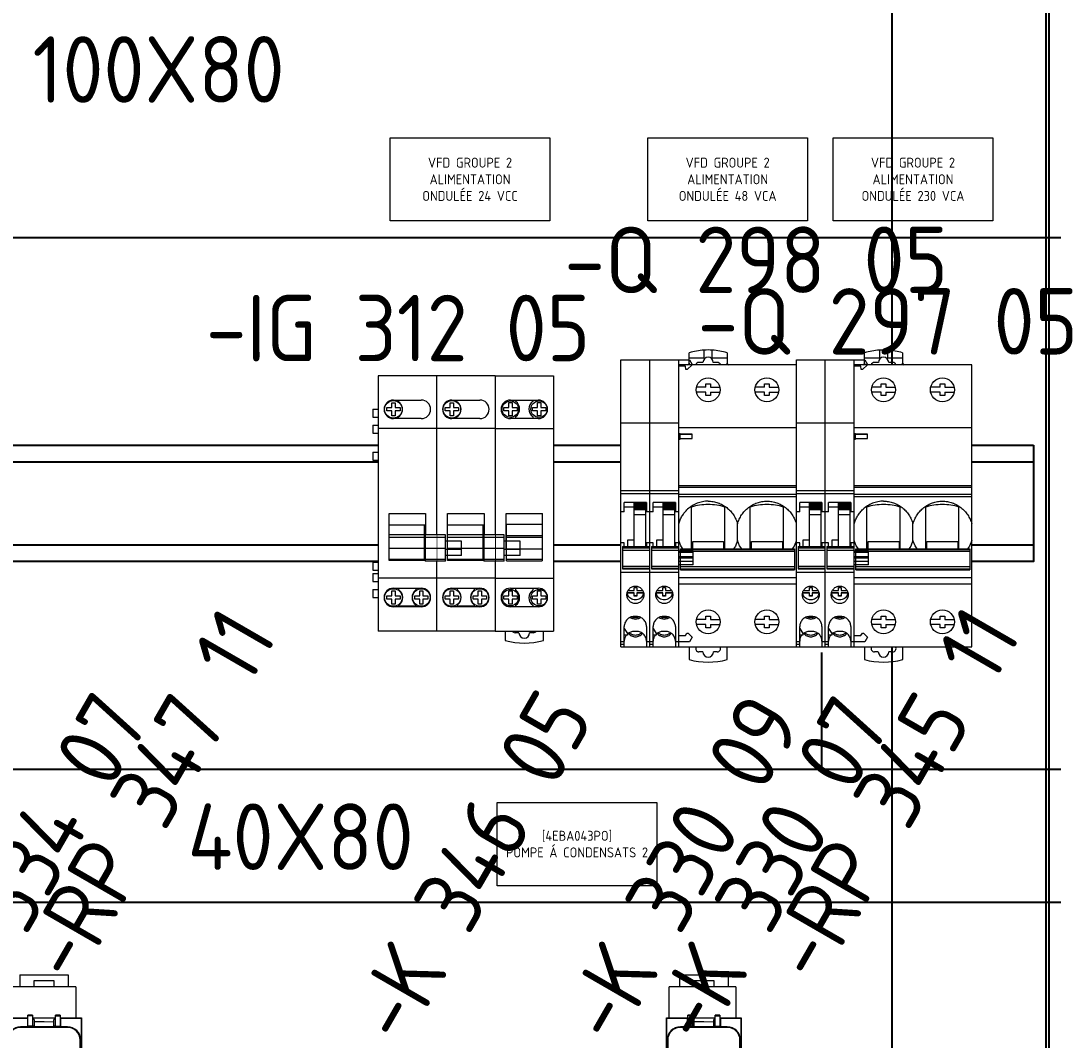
# Model space of a CAD drawing. Header units: millimetres. Extents: x 37984 to 70752, y 14140 to 37584.
# Drawn here: x 39786.2 to 40097, y 20197.9 to 20504.6 of the extents above; entities that cross this region are included whole.
import ezdxf
from ezdxf.enums import TextEntityAlignment as Align

# ---------------------------------------------------------------- set-up
doc = ezdxf.new("R2010")
doc.units = ezdxf.units.MM
doc.set_wipeout_variables(frame=1)
doc.layers.add('! NO PLOT !', color=7, linetype='Continuous', true_color=0xff75dd, plot=False)
doc.layers.add('000-PI-Oprema', color=30, linetype='Continuous', lineweight=5)
doc.layers.add('000-SI-Oprema', color=30, linetype='Continuous', lineweight=5)
for name, color, linetype in [('000-PI-ORMAR', 2, 'Continuous'), ('000-PI_TEXT', 7, 'Continuous'), ('002-PI-Kabelska kanalica', 150, 'Continuous'), ('004-PI-DIN Šina', 3, 'Continuous')]:
    doc.layers.add(name, color=color, linetype=linetype)
doc.styles.add('PI0', font='isocpeur.ttf', dxfattribs={"width": 0.9})

# ---------------------------------------------------------------- blocks, each defined once
blk = doc.blocks.new('8606.000_back')
at = {"layer": '000-PI-ORMAR'}
for p, q in [((48198.03, 36588.67), (48198.03, 38573.17)), ((48198.8, 38552.67), (48198.8, 36601.67))]:
    blk.add_line(p, q, dxfattribs=at)
blk = doc.blocks.new('*U972')
at = {"layer": '004-PI-DIN Šina'}
blk.add_lwpolyline([(540, -17.5), (540, 17.5), (0, 17.5), (0, -17.5)], close=True, dxfattribs=at)
for points in [[(0, 12.5), (540, 12.5)], [(0, -12.5), (540, -12.5)]]:
    blk.add_lwpolyline(points, dxfattribs=at)
blk = doc.blocks.new('*U988')
at = {"layer": '002-PI-Kabelska kanalica'}
for p, q in [((-20, -100), (-20, 513)), ((20, -100), (20, 513))]:
    blk.add_line(p, q, dxfattribs=at)
blk = doc.blocks.new('8606.000_montažna')
at = {"layer": '! NO PLOT !'}
blk.add_line((51182.39, 38449.42), (51182.39, 36559.42), dxfattribs=at)
blk = doc.blocks.new('*U990')
at = {"layer": '002-PI-Kabelska kanalica'}
blk.add_line((80, -100), (80, 1785), dxfattribs=at)
blk = doc.blocks.new('XPSBAC14AC')
blk.add_wipeout([(51947.94, 38327.31), (51951.03, 38327.31), (51951.03, 38330.91), (51965.63, 38330.91), (51965.63, 38327.31), (51967.94, 38327.31), (51967.94, 38317.9), (51969.58, 38317.9), (51969.58, 38218.9), (51967.94, 38218.9), (51967.94, 38209.5), (51965.63, 38209.5), (51965.63, 38205.9), (51951.03, 38205.9), (51951.03, 38209.5), (51947.94, 38209.5), (51947.94, 38218.9), (51947.08, 38218.9), (51947.08, 38317.9), (51947.94, 38317.9)]).dxf.layer = '000-PI-Oprema'
at = {"layer": '000-PI-Oprema'}
for p, q in [((51951.03, 38330.91), (51965.63, 38330.91)), ((51951.03, 38330.91), (51951.03, 38327.31)), ((51965.63, 38330.91), (51965.63, 38327.31)), ((51967.94, 38327.31), (51947.94, 38327.31)), ((51947.94, 38317.9), (51947.94, 38327.31)), ((51955.34, 38329.2), (51961.33, 38329.2)), ((51955.34, 38327.31), (51955.34, 38329.2)), ((51961.33, 38329.2), (51961.33, 38327.31)), ((51967.94, 38327.31), (51967.94, 38317.9)), ((51947.08, 38317.9), (51953.47, 38317.9)), ((51947.17, 38317.82), (51947.08, 38317.9)), ((51947.08, 38299.18), (51947.08, 38317.9)), ((51947.17, 38317.82), (51953.33, 38317.82)), ((51947.17, 38218.99), (51947.17, 38317.82)), ((51953.33, 38317.9), (51953.33, 38315.25)), ((51953.47, 38317.4), (51953.33, 38317.4)), ((51954.89, 38318.75), (51953.47, 38318.75)), ((51953.47, 38315.09), (51953.47, 38318.75)), ((51954.89, 38318.56), (51953.47, 38318.56)), ((51954.89, 38318.75), (51954.89, 38315.09)), ((51954.89, 38317.9), (51961.77, 38317.9)), ((51955.33, 38317.4), (51954.89, 38317.4)), ((51955.33, 38317.4), (51955.33, 38315.4)), ((51955.33, 38316.76), (51958.33, 38316.79)), ((51958.33, 38316.79), (51961.33, 38316.76)), ((51961.77, 38317.4), (51961.33, 38317.4)), ((51961.33, 38315.4), (51961.33, 38317.4)), ((51963.19, 38318.75), (51961.77, 38318.75)), ((51961.77, 38315.09), (51961.77, 38318.75)), ((51961.77, 38318.56), (51963.19, 38318.56)), ((51963.19, 38318.75), (51963.19, 38315.09)), ((51963.19, 38317.9), (51969.58, 38317.9)), ((51963.33, 38317.4), (51963.19, 38317.4)), ((51963.33, 38317.9), (51963.33, 38315.25)), ((51963.33, 38317.82), (51969.49, 38317.82)), ((51969.49, 38317.82), (51969.58, 38317.9)), ((51969.49, 38317.82), (51969.49, 38218.99)), ((51969.58, 38317.9), (51969.58, 38299.18)), ((51953.47, 38315.25), (51951.28, 38315.25)), ((51951.28, 38315.08), (51951.28, 38315.25)), ((51965.38, 38315.08), (51951.28, 38315.08)), ((51953.47, 38315.4), (51953.33, 38315.4)), ((51954.89, 38315.46), (51953.47, 38315.46)), ((51955.33, 38315.4), (51954.89, 38315.4)), ((51961.77, 38315.25), (51954.89, 38315.25)), ((51961.77, 38315.4), (51961.33, 38315.4)), ((51961.77, 38315.46), (51963.19, 38315.46)), ((51963.33, 38315.4), (51963.19, 38315.4)), ((51965.38, 38315.25), (51963.19, 38315.25)), ((51965.38, 38315.25), (51965.38, 38315.08)), ((51947.28, 38311.25), (51947.45, 38311.25)), ((51947.28, 38311.25), (51947.28, 38225.05)), ((51947.45, 38311.25), (51947.45, 38225.05)), ((51969.21, 38311.25), (51969.38, 38311.25)), ((51969.21, 38225.05), (51969.21, 38311.25)), ((51969.38, 38225.05), (51969.38, 38311.25)), ((51947.06, 38299.15), (51947.14, 38299.23)), ((51947.06, 38297.5), (51947.06, 38299.15)), ((51947.14, 38300.15), (51947.08, 38300.15)), ((51969.58, 38300.15), (51969.53, 38300.15)), ((51969.53, 38299.23), (51969.61, 38299.15)), ((51969.61, 38299.15), (51969.61, 38297.5)), ((51947.02, 38297.5), (51947.11, 38297.5)), ((51947.02, 38294.3), (51947.02, 38297.5)), ((51947.11, 38297.67), (51947.08, 38297.67)), ((51947.08, 38297.67), (51947.08, 38297.5)), ((51947.11, 38294.13), (51947.11, 38297.67)), ((51969.59, 38297.67), (51969.56, 38297.67)), ((51969.56, 38297.67), (51969.56, 38294.13)), ((51969.56, 38297.5), (51969.64, 38297.5)), ((51969.59, 38297.5), (51969.59, 38297.67)), ((51969.64, 38297.5), (51969.64, 38294.3)), ((51947.11, 38294.3), (51947.02, 38294.3)), ((51947.06, 38292.65), (51947.06, 38294.3)), ((51947.14, 38292.58), (51947.06, 38292.65)), ((51947.08, 38294.3), (51947.08, 38294.13)), ((51947.08, 38294.13), (51947.11, 38294.13)), ((51947.08, 38244.18), (51947.08, 38292.63)), ((51969.61, 38292.65), (51969.53, 38292.58)), ((51969.64, 38294.3), (51969.56, 38294.3)), ((51969.56, 38294.13), (51969.59, 38294.13)), ((51969.58, 38292.63), (51969.58, 38244.18)), ((51969.59, 38294.13), (51969.59, 38294.3)), ((51969.61, 38294.3), (51969.61, 38292.65)), ((51947.08, 38291.65), (51947.14, 38291.65)), ((51969.53, 38291.65), (51969.58, 38291.65)), ((51947.02, 38239.3), (51947.02, 38242.5)), ((51947.02, 38242.5), (51947.11, 38242.5)), ((51947.06, 38244.15), (51947.14, 38244.23)), ((51947.06, 38242.5), (51947.06, 38244.15)), ((51947.14, 38245.15), (51947.08, 38245.15)), ((51947.08, 38242.67), (51947.08, 38242.5)), ((51947.11, 38242.67), (51947.08, 38242.67)), ((51947.11, 38239.13), (51947.11, 38242.67)), ((51969.58, 38245.15), (51969.53, 38245.15)), ((51969.53, 38244.23), (51969.61, 38244.15)), ((51969.56, 38242.67), (51969.56, 38239.13)), ((51969.59, 38242.67), (51969.56, 38242.67)), ((51969.56, 38242.5), (51969.64, 38242.5)), ((51969.59, 38242.5), (51969.59, 38242.67)), ((51969.61, 38244.15), (51969.61, 38242.5)), ((51969.64, 38242.5), (51969.64, 38239.3)), ((51947.11, 38239.3), (51947.02, 38239.3)), ((51947.06, 38237.65), (51947.06, 38239.3)), ((51947.08, 38239.3), (51947.08, 38239.13)), ((51947.08, 38239.13), (51947.11, 38239.13)), ((51969.64, 38239.3), (51969.56, 38239.3)), ((51969.56, 38239.13), (51969.59, 38239.13)), ((51969.59, 38239.13), (51969.59, 38239.3)), ((51969.61, 38239.3), (51969.61, 38237.65)), ((51947.14, 38237.58), (51947.06, 38237.65)), ((51947.08, 38218.9), (51947.08, 38237.63)), ((51947.08, 38236.65), (51947.14, 38236.65)), ((51969.61, 38237.65), (51969.53, 38237.58)), ((51969.53, 38236.65), (51969.58, 38236.65)), ((51969.58, 38237.63), (51969.58, 38218.9)), ((51947.45, 38225.05), (51947.28, 38225.05)), ((51969.38, 38225.05), (51969.21, 38225.05)), ((51951.28, 38221.05), (51951.28, 38221.22)), ((51951.28, 38221.22), (51957.6, 38221.22)), ((51957.6, 38221.05), (51951.28, 38221.05)), ((51964.57, 38221.22), (51965.42, 38221.22)), ((51965.43, 38221.05), (51964.57, 38221.05)), ((51965.43, 38221.05), (51965.42, 38221.22)), ((51947.17, 38218.99), (51947.08, 38218.9)), ((51969.58, 38218.9), (51947.08, 38218.9)), ((51969.49, 38218.99), (51947.17, 38218.99)), ((51947.94, 38209.5), (51947.94, 38218.9)), ((51963.58, 38220.05), (51958.58, 38220.05)), ((51967.94, 38218.9), (51967.94, 38209.5)), ((51969.49, 38218.99), (51969.58, 38218.9)), ((51947.94, 38209.5), (51967.94, 38209.5)), ((51951.03, 38205.9), (51951.03, 38209.5)), ((51955.33, 38207.61), (51955.33, 38209.5)), ((51961.33, 38209.5), (51961.33, 38207.61)), ((51965.63, 38205.9), (51965.63, 38209.5)), ((51965.63, 38205.9), (51951.03, 38205.9)), ((51961.33, 38207.61), (51955.33, 38207.61))]:
    blk.add_line(p, q, dxfattribs=at)
for centre, radius, start, end in [((51951.28, 38311.25), 4, 90, 180), ((51951.28, 38311.25), 3.83, 90, 180), ((51976.28, 37111.64), 1205.24, 90.85346, 90.99635), ((51965.38, 38311.25), 4, 0, 90), ((51965.38, 38311.25), 3.83, 0, 90), ((51951.28, 38225.05), 4, 180, 270), ((51951.28, 38225.05), 3.83, 180, 270), ((51965.38, 38225.05), 3.83, 270.6387, 0), ((51965.38, 38225.05), 4, 270.625, 0), ((51958.58, 38221.05), 1, 170.1939, 270), ((51963.58, 38221.05), 0.998, 270, 9.9366)]:
    blk.add_arc(centre, radius, start, end, dxfattribs=at)
for points, knots in [([(51947.14, 38299.69), (51947.14, 38299.72), (51947.14, 38299.78), (51947.14, 38299.87), (51947.14, 38299.94), (51947.14, 38300.01), (51947.14, 38300.06), (51947.14, 38300.1), (51947.14, 38300.12), (51947.14, 38300.13), (51947.14, 38300.14), (51947.14, 38300.15), (51947.14, 38300.15), (51947.14, 38300.15)], [0, 0, 0, 0, 0.193096, 0.38017, 0.553085, 0.705022, 0.829881, 0.880646, 0.922911, 0.956185, 0.980215, 0.994834, 1, 1, 1, 1]), ([(51947.14, 38299.23), (51947.14, 38299.23), (51947.14, 38299.24), (51947.14, 38299.24), (51947.14, 38299.25), (51947.14, 38299.28), (51947.14, 38299.32), (51947.14, 38299.37), (51947.14, 38299.44), (51947.14, 38299.55), (51947.14, 38299.63), (51947.14, 38299.69)], [0, 0, 0, 0, 0.00666, 0.022616, 0.047761, 0.081913, 0.175972, 0.300944, 0.452175, 0.623721, 1, 1, 1, 1]), ([(51969.53, 38300.15), (51969.53, 38300.15), (51969.53, 38300.15), (51969.53, 38300.14), (51969.53, 38300.13), (51969.53, 38300.12), (51969.53, 38300.1), (51969.52, 38300.06), (51969.52, 38300.01), (51969.52, 38299.94), (51969.52, 38299.87), (51969.52, 38299.78), (51969.52, 38299.72), (51969.52, 38299.69)], [0, 0, 0, 0, 0.005166, 0.019785, 0.043815, 0.077089, 0.119354, 0.170119, 0.294978, 0.446915, 0.61983, 0.806904, 1, 1, 1, 1]), ([(51969.52, 38299.69), (51969.52, 38299.63), (51969.52, 38299.55), (51969.52, 38299.44), (51969.52, 38299.37), (51969.52, 38299.32), (51969.53, 38299.28), (51969.53, 38299.25), (51969.53, 38299.24), (51969.53, 38299.24), (51969.53, 38299.23), (51969.53, 38299.23)], [0, 0, 0, 0, 0.376279, 0.547825, 0.699056, 0.824028, 0.918087, 0.952239, 0.977384, 0.99334, 1, 1, 1, 1]), ([(51947.14, 38292.11), (51947.14, 38292.17), (51947.14, 38292.26), (51947.14, 38292.36), (51947.14, 38292.43), (51947.14, 38292.49), (51947.14, 38292.53), (51947.14, 38292.55), (51947.14, 38292.56), (51947.14, 38292.57), (51947.14, 38292.58), (51947.14, 38292.58)], [0, 0, 0, 0, 0.37628, 0.547819, 0.699055, 0.824029, 0.918087, 0.952239, 0.977384, 0.99334, 1, 1, 1, 1]), ([(51947.14, 38291.65), (51947.14, 38291.65), (51947.14, 38291.66), (51947.14, 38291.66), (51947.14, 38291.68), (51947.14, 38291.69), (51947.14, 38291.71), (51947.14, 38291.74), (51947.14, 38291.79), (51947.14, 38291.86), (51947.14, 38291.94), (51947.14, 38292.03), (51947.14, 38292.08), (51947.14, 38292.11)], [0, 0, 0, 0, 0.005166, 0.019784, 0.043814, 0.077089, 0.119356, 0.170122, 0.294977, 0.4469, 0.619834, 0.806964, 1, 1, 1, 1]), ([(51969.53, 38292.58), (51969.53, 38292.58), (51969.53, 38292.57), (51969.53, 38292.56), (51969.53, 38292.55), (51969.53, 38292.53), (51969.52, 38292.49), (51969.52, 38292.43), (51969.52, 38292.36), (51969.52, 38292.26), (51969.52, 38292.17), (51969.52, 38292.11)], [0, 0, 0, 0, 0.00666, 0.022616, 0.047761, 0.081913, 0.175972, 0.300945, 0.452176, 0.623721, 1, 1, 1, 1]), ([(51969.52, 38292.11), (51969.52, 38292.08), (51969.52, 38292.03), (51969.52, 38291.94), (51969.52, 38291.86), (51969.52, 38291.79), (51969.52, 38291.74), (51969.53, 38291.71), (51969.53, 38291.69), (51969.53, 38291.68), (51969.53, 38291.66), (51969.53, 38291.66), (51969.53, 38291.65), (51969.53, 38291.65)], [0, 0, 0, 0, 0.193096, 0.38017, 0.553085, 0.705023, 0.829882, 0.880646, 0.922912, 0.956185, 0.980215, 0.994834, 1, 1, 1, 1]), ([(51947.14, 38244.69), (51947.14, 38244.72), (51947.14, 38244.78), (51947.14, 38244.87), (51947.14, 38244.94), (51947.14, 38245.01), (51947.14, 38245.06), (51947.14, 38245.1), (51947.14, 38245.12), (51947.14, 38245.13), (51947.14, 38245.14), (51947.14, 38245.15), (51947.14, 38245.15), (51947.14, 38245.15)], [0, 0, 0, 0, 0.193096, 0.38017, 0.553085, 0.705022, 0.829881, 0.880646, 0.922911, 0.956185, 0.980215, 0.994834, 1, 1, 1, 1]), ([(51947.14, 38244.23), (51947.14, 38244.23), (51947.14, 38244.24), (51947.14, 38244.24), (51947.14, 38244.25), (51947.14, 38244.28), (51947.14, 38244.32), (51947.14, 38244.37), (51947.14, 38244.44), (51947.14, 38244.55), (51947.14, 38244.63), (51947.14, 38244.69)], [0, 0, 0, 0, 0.00666, 0.022616, 0.047761, 0.081913, 0.175972, 0.300944, 0.452175, 0.623721, 1, 1, 1, 1]), ([(51969.53, 38245.15), (51969.53, 38245.15), (51969.53, 38245.15), (51969.53, 38245.14), (51969.53, 38245.13), (51969.53, 38245.12), (51969.53, 38245.1), (51969.52, 38245.06), (51969.52, 38245.01), (51969.52, 38244.94), (51969.52, 38244.87), (51969.52, 38244.78), (51969.52, 38244.72), (51969.52, 38244.69)], [0, 0, 0, 0, 0.005166, 0.019785, 0.043815, 0.077089, 0.119354, 0.170119, 0.294978, 0.446915, 0.61983, 0.806904, 1, 1, 1, 1]), ([(51969.52, 38244.69), (51969.52, 38244.63), (51969.52, 38244.55), (51969.52, 38244.44), (51969.52, 38244.37), (51969.52, 38244.32), (51969.53, 38244.28), (51969.53, 38244.25), (51969.53, 38244.24), (51969.53, 38244.24), (51969.53, 38244.23), (51969.53, 38244.23)], [0, 0, 0, 0, 0.376279, 0.547825, 0.699056, 0.824028, 0.918087, 0.952239, 0.977384, 0.99334, 1, 1, 1, 1]), ([(51947.14, 38237.11), (51947.14, 38237.17), (51947.14, 38237.26), (51947.14, 38237.36), (51947.14, 38237.43), (51947.14, 38237.49), (51947.14, 38237.53), (51947.14, 38237.55), (51947.14, 38237.56), (51947.14, 38237.57), (51947.14, 38237.58), (51947.14, 38237.58)], [0, 0, 0, 0, 0.37628, 0.547819, 0.699055, 0.824029, 0.918087, 0.952239, 0.977384, 0.99334, 1, 1, 1, 1]), ([(51947.14, 38236.65), (51947.14, 38236.65), (51947.14, 38236.66), (51947.14, 38236.66), (51947.14, 38236.68), (51947.14, 38236.69), (51947.14, 38236.71), (51947.14, 38236.74), (51947.14, 38236.79), (51947.14, 38236.86), (51947.14, 38236.94), (51947.14, 38237.03), (51947.14, 38237.08), (51947.14, 38237.11)], [0, 0, 0, 0, 0.005166, 0.019784, 0.043814, 0.077089, 0.119356, 0.170122, 0.294977, 0.4469, 0.619834, 0.806964, 1, 1, 1, 1]), ([(51969.53, 38237.58), (51969.53, 38237.58), (51969.53, 38237.57), (51969.53, 38237.56), (51969.53, 38237.55), (51969.53, 38237.53), (51969.52, 38237.49), (51969.52, 38237.43), (51969.52, 38237.36), (51969.52, 38237.26), (51969.52, 38237.17), (51969.52, 38237.11)], [0, 0, 0, 0, 0.00666, 0.022616, 0.047761, 0.081913, 0.175972, 0.300945, 0.452176, 0.623721, 1, 1, 1, 1]), ([(51969.52, 38237.11), (51969.52, 38237.08), (51969.52, 38237.03), (51969.52, 38236.94), (51969.52, 38236.86), (51969.52, 38236.79), (51969.52, 38236.74), (51969.53, 38236.71), (51969.53, 38236.69), (51969.53, 38236.68), (51969.53, 38236.66), (51969.53, 38236.66), (51969.53, 38236.65), (51969.53, 38236.65)], [0, 0, 0, 0, 0.193096, 0.38017, 0.553085, 0.705023, 0.829882, 0.880646, 0.922912, 0.956185, 0.980215, 0.994834, 1, 1, 1, 1])]:
    blk.add_open_spline(points, degree=3, knots=knots, dxfattribs=at)
blk = doc.blocks.new('A9A26914')
at = {"layer": '000-PI-Oprema'}
for p, q in [((43591.46, 37138.95), (43591.37, 37139.95)), ((43591.87, 37138.95), (43591.46, 37138.95)), ((43593.37, 37140.45), (43591.87, 37138.95)), ((43592.56, 37141.85), (43593.37, 37140.45)), ((43593.32, 37118.23), (43593.32, 37119.58)), ((43593.67, 37080.21), (43593.67, 37084.29)), ((43591.37, 37058.95), (43591.81, 37059.7)), ((43591.81, 37059.7), (43592.18, 37059.7)), ((43592.18, 37059.7), (43593.37, 37058.51)), ((43593.37, 37058.51), (43592.53, 37057.05))]:
    blk.add_line(p, q, dxfattribs=at)
at = {"ltscale": 0.25}
blk.add_wipeout([(43580.62, 37055.55), (43589.32, 37055.55), (43589.32, 37141.85), (43580.62, 37141.85)], dxfattribs=at).dxf.layer = '000-PI-Oprema'
at = {"layer": '000-PI-Oprema'}
for p, q in [((43580.62, 37055.55), (43580.62, 37141.85)), ((43580.62, 37141.85), (43592.56, 37141.85)), ((43589.32, 37085.77), (43589.32, 37141.85)), ((43591.37, 37139.95), (43589.32, 37139.95)), ((43580.62, 37122.95), (43589.32, 37122.95)), ((43589.32, 37119.67), (43589.72, 37119.67)), ((43589.72, 37119.66), (43589.32, 37119.66)), ((43589.72, 37119.51), (43589.32, 37119.51)), ((43589.32, 37118.05), (43589.72, 37118.05)), ((43589.72, 37118.05), (43589.72, 37119.67)), ((43593.32, 37119.58), (43589.72, 37119.58)), ((43589.72, 37119.58), (43593.32, 37119.58)), ((43589.72, 37119.52), (43593.32, 37119.52)), ((43589.72, 37118.23), (43593.32, 37118.23)), ((43589.32, 37102.44), (43580.62, 37102.44)), ((43580.62, 37101.65), (43589.32, 37101.65)), ((43581.62, 37096.19), (43581.62, 37098.96)), ((43588.32, 37098.96), (43581.62, 37098.96)), ((43584.62, 37085.77), (43584.62, 37098.76)), ((43584.62, 37098.76), (43588.12, 37098.76)), ((43588.12, 37098.72), (43584.62, 37098.72)), ((43584.62, 37098.61), (43588.12, 37098.61)), ((43588.12, 37085.77), (43588.12, 37098.76)), ((43588.32, 37098.96), (43588.32, 37096.19)), ((43581.62, 37096.19), (43580.62, 37096.19)), ((43581.62, 37097.69), (43584.62, 37097.69)), ((43588.12, 37098.28), (43584.62, 37098.28)), ((43584.62, 37098.05), (43588.12, 37098.05)), ((43588.12, 37097.72), (43584.62, 37097.72)), ((43584.62, 37097.49), (43588.12, 37097.49)), ((43588.12, 37097.16), (43584.62, 37097.16)), ((43584.62, 37097.03), (43588.12, 37097.03)), ((43588.12, 37096.72), (43584.62, 37096.72)), ((43584.62, 37095.33), (43588.12, 37095.33)), ((43588.12, 37097.69), (43588.32, 37097.69)), ((43589.32, 37096.19), (43588.32, 37096.19)), ((43581.62, 37085.77), (43581.62, 37086.84)), ((43584.62, 37087.65), (43582.62, 37087.65)), ((43582.62, 37087.65), (43582.62, 37085.77)), ((43588.32, 37086.84), (43588.32, 37085.77)), ((43581.12, 37085.77), (43589.37, 37085.77)), ((43581.12, 37085.77), (43581.12, 37079.02)), ((43589.37, 37085.28), (43581.12, 37085.28)), ((43581.12, 37084.64), (43589.37, 37084.64)), ((43589.37, 37079.02), (43589.37, 37085.77)), ((43593.67, 37084.29), (43589.37, 37084.29)), ((43589.37, 37084), (43593.67, 37084)), ((43589.37, 37079.75), (43581.12, 37079.75)), ((43593.67, 37082.64), (43589.37, 37082.64)), ((43593.67, 37082.21), (43589.37, 37082.21)), ((43589.37, 37081.31), (43593.67, 37081.31)), ((43593.67, 37080.21), (43589.37, 37080.21)), ((43589.32, 37077.95), (43580.62, 37077.95)), ((43589.37, 37079.1), (43581.12, 37079.1)), ((43581.12, 37079.02), (43589.37, 37079.02)), ((43589.32, 37055.55), (43589.32, 37079.02)), ((43584.57, 37071.74), (43582.48, 37071.74)), ((43584.57, 37071.77), (43582.49, 37071.77)), ((43582.76, 37072.5), (43584.57, 37072.5)), ((43584.57, 37073.42), (43585.37, 37073.42)), ((43584.57, 37072.5), (43584.57, 37073.42)), ((43584.57, 37070.83), (43584.57, 37071.77)), ((43585.37, 37070.85), (43584.57, 37070.85)), ((43585.37, 37070.83), (43584.57, 37070.83)), ((43585.37, 37073.42), (43585.37, 37072.5)), ((43585.37, 37072.5), (43587.18, 37072.5)), ((43587.46, 37071.77), (43585.37, 37071.77)), ((43585.37, 37071.77), (43585.37, 37070.83)), ((43587.46, 37071.74), (43585.37, 37071.74)), ((43585.32, 37064.67), (43584.62, 37064.67)), ((43581.62, 37055.55), (43581.62, 37061.64)), ((43588.32, 37061.64), (43588.32, 37055.55)), ((43581.62, 37061.05), (43582.57, 37059.55)), ((43582.57, 37059.05), (43581.62, 37059.05)), ((43582.57, 37059.55), (43582.57, 37059.05)), ((43585.37, 37060.17), (43584.57, 37060.17)), ((43585.32, 37060.18), (43584.62, 37060.18)), ((43589.32, 37058.95), (43591.37, 37058.95)), ((43581.62, 37057.05), (43580.62, 37057.05)), ((43580.62, 37056.35), (43581.62, 37056.35)), ((43580.62, 37055.55), (43589.32, 37055.55)), ((43592.53, 37057.05), (43588.32, 37057.05))]:
    blk.add_line(p, q, dxfattribs=at)
for centre, radius, start, end in [((43584.83, 37072.14), 2.41, 191.0149, 198.7633), ((43584.83, 37072.14), 2.41, 198.7596, 203.3378), ((43585.11, 37072.14), 2.41, 336.663, 341.241), ((43585.12, 37072.14), 2.4, 341.2373, 348.9979), ((43584.97, 37066.95), 2.61, 245.6606, 256.7055), ((43584.97, 37066.97), 2.63, 256.711, 261.1084), ((43584.97, 37066.98), 2.64, 261.103, 269.9851), ((43584.97, 37066.98), 2.64, 270.0149, 278.8976), ((43584.97, 37066.97), 2.63, 278.8922, 283.2899), ((43584.98, 37066.95), 2.61, 283.2884, 294.3539), ((43584.56, 37057.2), 2.96, 130.1561, 132.1545)]:
    blk.add_arc(centre, radius, start, end, dxfattribs=at)
for points in [[(43581.62, 37086.84), (43581.29, 37086.84), (43580.96, 37086.84), (43580.62, 37086.84)], [(43589.32, 37086.84), (43588.99, 37086.84), (43588.66, 37086.84), (43588.32, 37086.84)]]:
    blk.add_open_spline(points, degree=3, dxfattribs=at)
for points, knots in [([(43582.42, 37071.19), (43582.42, 37071.36), (43582.45, 37071.7), (43582.6, 37072.19), (43582.83, 37072.64), (43583.15, 37073.05), (43583.53, 37073.38), (43583.98, 37073.63), (43584.46, 37073.78), (43584.8, 37073.82), (43584.97, 37073.82)], [0, 0, 0, 0, 0.124919, 0.249956, 0.374927, 0.499943, 0.624963, 0.749961, 0.875027, 1, 1, 1, 1]), ([(43584.97, 37073.82), (43585.14, 37073.82), (43585.48, 37073.78), (43585.97, 37073.63), (43586.41, 37073.38), (43586.8, 37073.05), (43587.11, 37072.64), (43587.35, 37072.19), (43587.49, 37071.7), (43587.52, 37071.36), (43587.52, 37071.19)], [0, 0, 0, 0, 0.124979, 0.250049, 0.375041, 0.500054, 0.625065, 0.750031, 0.875075, 1, 1, 1, 1]), ([(43584.97, 37068.59), (43584.8, 37068.59), (43584.47, 37068.62), (43583.98, 37068.77), (43583.53, 37069.02), (43583.15, 37069.35), (43582.83, 37069.75), (43582.6, 37070.2), (43582.45, 37070.69), (43582.42, 37071.03), (43582.42, 37071.19)], [0, 0, 0, 0, 0.125015, 0.250108, 0.375103, 0.5001, 0.625084, 0.750024, 0.875056, 1, 1, 1, 1]), ([(43584.97, 37069.67), (43584.72, 37069.67), (43584.22, 37069.74), (43583.54, 37070.05), (43582.98, 37070.54), (43582.72, 37070.96), (43582.62, 37071.19)], [0, 0, 0, 0, 0.252806, 0.5042, 0.753336, 1, 1, 1, 1]), ([(43587.52, 37071.19), (43587.52, 37071.03), (43587.49, 37070.69), (43587.35, 37070.2), (43587.11, 37069.75), (43586.8, 37069.35), (43586.41, 37069.02), (43585.97, 37068.77), (43585.48, 37068.62), (43585.14, 37068.59), (43584.97, 37068.59)], [0, 0, 0, 0, 0.12494, 0.249969, 0.374913, 0.499901, 0.624903, 0.749901, 0.87499, 1, 1, 1, 1]), ([(43587.33, 37071.19), (43587.23, 37070.96), (43586.97, 37070.54), (43586.4, 37070.05), (43585.72, 37069.74), (43585.22, 37069.67), (43584.97, 37069.67)], [0, 0, 0, 0, 0.246664, 0.4958, 0.747194, 1, 1, 1, 1]), ([(43584.62, 37064.67), (43584.43, 37064.67), (43584.03, 37064.63), (43583.46, 37064.45), (43582.94, 37064.17), (43582.48, 37063.79), (43582.11, 37063.32), (43581.83, 37062.8), (43581.66, 37062.23), (43581.62, 37061.83), (43581.62, 37061.64)], [0, 0, 0, 0, 0.12527, 0.250537, 0.375716, 0.500798, 0.625765, 0.75061, 0.875372, 1, 1, 1, 1]), ([(43583.42, 37064.41), (43583.64, 37064.24), (43584.14, 37063.99), (43584.7, 37063.9), (43584.97, 37063.9)], [0, 0, 0, 0, 0.49829, 1, 1, 1, 1]), ([(43584.97, 37063.9), (43585.25, 37063.9), (43585.8, 37063.99), (43586.3, 37064.24), (43586.53, 37064.41)], [0, 0, 0, 0, 0.50171, 1, 1, 1, 1]), ([(43588.32, 37061.64), (43588.32, 37061.83), (43588.28, 37062.23), (43588.11, 37062.8), (43587.84, 37063.32), (43587.46, 37063.78), (43587.01, 37064.17), (43586.48, 37064.45), (43585.92, 37064.63), (43585.52, 37064.67), (43585.32, 37064.67)], [0, 0, 0, 0, 0.124613, 0.249358, 0.374199, 0.499167, 0.62425, 0.749435, 0.874718, 1, 1, 1, 1]), ([(43582.25, 37059.06), (43582.15, 37058.93), (43581.97, 37058.66), (43581.77, 37058.23), (43581.65, 37057.76), (43581.62, 37057.44), (43581.62, 37057.29)], [0, 0, 0, 0, 0.251445, 0.501677, 0.751234, 1, 1, 1, 1]), ([(43584.62, 37060.18), (43584.44, 37060.18), (43584.08, 37060.15), (43583.56, 37060.01), (43583.08, 37059.79), (43582.78, 37059.58), (43582.65, 37059.47)], [0, 0, 0, 0, 0.251122, 0.501975, 0.751634, 1, 1, 1, 1]), ([(43582.87, 37059.64), (43582.99, 37059.47), (43583.26, 37059.17), (43583.78, 37058.83), (43584.36, 37058.62), (43584.77, 37058.57), (43584.97, 37058.57)], [0, 0, 0, 0, 0.247399, 0.496815, 0.747955, 1, 1, 1, 1]), ([(43584.97, 37059.01), (43584.8, 37059.01), (43584.45, 37059.04), (43583.95, 37059.2), (43583.5, 37059.44), (43583.23, 37059.67), (43583.11, 37059.79)], [0, 0, 0, 0, 0.251537, 0.502418, 0.752062, 1, 1, 1, 1]), ([(43586.83, 37059.79), (43586.71, 37059.67), (43586.45, 37059.44), (43585.99, 37059.2), (43585.49, 37059.04), (43585.15, 37059.01), (43584.97, 37059.01)], [0, 0, 0, 0, 0.247939, 0.497584, 0.748464, 1, 1, 1, 1]), ([(43584.97, 37058.57), (43585.18, 37058.57), (43585.59, 37058.62), (43586.17, 37058.83), (43586.68, 37059.17), (43586.96, 37059.47), (43587.07, 37059.64)], [0, 0, 0, 0, 0.252045, 0.503185, 0.752601, 1, 1, 1, 1]), ([(43588.32, 37057.29), (43588.32, 37057.48), (43588.28, 37057.86), (43588.11, 37058.4), (43587.83, 37058.91), (43587.46, 37059.35), (43587, 37059.71), (43586.48, 37059.98), (43585.91, 37060.15), (43585.52, 37060.18), (43585.32, 37060.18)], [0, 0, 0, 0, 0.12283, 0.246082, 0.369858, 0.494448, 0.619883, 0.746065, 0.872922, 1, 1, 1, 1])]:
    blk.add_open_spline(points, degree=3, knots=knots, dxfattribs=at)
blk = doc.blocks.new('A9F74206')
at = {"layer": '000-PI-Oprema'}
for p, q in [((43772.96, 37226), (43772.96, 37223.54)), ((43775.46, 37223.54), (43775.46, 37226)), ((43768.51, 37223.54), (43768.51, 37225.18)), ((43772.96, 37223.54), (43768.51, 37223.54)), ((43779.91, 37223.54), (43775.46, 37223.54)), ((43779.91, 37225.19), (43779.91, 37223.54))]:
    blk.add_line(p, q, dxfattribs=at)
for centre, radius, start, end in [((43774.23, 37206.69), 19.35, 93.7668, 107.1978), ((43774.23, 37206.69), 19.35, 86.3591, 93.7668), ((43774.23, 37206.69), 19.35, 72.9337, 86.3591), ((43774.21, 37154.14), 22, 254.849, 285.151)]:
    blk.add_arc(centre, radius, start, end, dxfattribs=at)
at = {"ltscale": 0.25}
blk.add_wipeout([(43765.36, 37221.54), (43800.76, 37221.54), (43800.76, 37136.74), (43765.36, 37136.74)], dxfattribs=at).dxf.layer = '000-PI-Oprema'
at = {"layer": '000-PI-Oprema'}
for p, q in [((43768.51, 37222.11), (43768.51, 37223.54)), ((43779.91, 37223.54), (43779.91, 37222.11)), ((43765.36, 37136.74), (43765.36, 37221.54)), ((43800.76, 37221.54), (43765.36, 37221.54)), ((43772.66, 37222.31), (43771.46, 37222.31)), ((43776.96, 37222.31), (43775.76, 37222.31)), ((43800.76, 37136.74), (43800.76, 37221.54)), ((43773.51, 37214.81), (43770.69, 37214.81)), ((43773.51, 37214.81), (43773.51, 37215.81)), ((43773.51, 37215.81), (43774.91, 37215.81)), ((43774.91, 37215.81), (43774.91, 37214.81)), ((43774.91, 37214.81), (43777.73, 37214.81)), ((43791.21, 37214.81), (43788.39, 37214.81)), ((43791.21, 37214.81), (43791.21, 37215.81)), ((43791.21, 37215.81), (43792.61, 37215.81)), ((43792.61, 37215.81), (43792.61, 37214.81)), ((43792.61, 37214.81), (43795.43, 37214.81)), ((43773.51, 37213.31), (43770.69, 37213.31)), ((43773.51, 37212.31), (43773.51, 37213.31)), ((43774.91, 37212.31), (43773.51, 37212.31)), ((43774.91, 37213.31), (43774.91, 37212.31)), ((43774.91, 37213.31), (43777.73, 37213.31)), ((43791.21, 37213.31), (43788.39, 37213.31)), ((43791.21, 37212.31), (43791.21, 37213.31)), ((43792.61, 37212.31), (43791.21, 37212.31)), ((43792.61, 37213.31), (43792.61, 37212.31)), ((43792.61, 37213.31), (43795.43, 37213.31)), ((43800.76, 37202.64), (43765.36, 37202.64)), ((43800.76, 37185.14), (43765.36, 37185.14)), ((43765.36, 37184.74), (43800.76, 37184.74)), ((43765.36, 37182.64), (43800.76, 37182.64)), ((43800.76, 37181.84), (43765.36, 37181.84)), ((43769.21, 37166.23), (43769.21, 37178.78)), ((43779.21, 37166.23), (43779.21, 37178.78)), ((43786.91, 37166.23), (43786.91, 37178.78)), ((43796.91, 37166.23), (43796.91, 37178.78)), ((43783.06, 37168.72), (43783.06, 37173.72)), ((43769.56, 37166.23), (43769.56, 37168.44)), ((43769.56, 37168.44), (43778.86, 37168.44)), ((43778.86, 37168.44), (43778.86, 37166.23)), ((43787.26, 37168.44), (43796.56, 37168.44)), ((43787.26, 37166.23), (43787.26, 37168.44)), ((43796.56, 37168.44), (43796.56, 37166.23)), ((43765.91, 37159.95), (43765.91, 37166.23)), ((43765.91, 37166.23), (43800.21, 37166.23)), ((43800.21, 37165.96), (43765.91, 37165.96)), ((43800.21, 37165.39), (43765.91, 37165.39)), ((43800.21, 37166.23), (43800.21, 37159.95)), ((43800.21, 37160.79), (43765.91, 37160.79)), ((43765.36, 37157.64), (43800.76, 37157.64)), ((43765.91, 37160.16), (43800.21, 37160.16)), ((43765.91, 37159.95), (43800.21, 37159.95)), ((43800.76, 37155.63), (43765.36, 37155.63)), ((43773.51, 37145.99), (43774.91, 37145.99)), ((43773.51, 37144.99), (43773.51, 37145.99)), ((43774.91, 37145.99), (43774.91, 37144.99)), ((43791.21, 37145.99), (43792.61, 37145.99)), ((43791.21, 37144.99), (43791.21, 37145.99)), ((43792.61, 37145.99), (43792.61, 37144.99)), ((43773.51, 37144.99), (43770.69, 37144.99)), ((43773.51, 37143.49), (43770.69, 37143.49)), ((43773.51, 37142.49), (43773.51, 37143.49)), ((43774.91, 37142.49), (43773.51, 37142.49)), ((43774.91, 37144.99), (43777.73, 37144.99)), ((43774.91, 37143.49), (43777.73, 37143.49)), ((43774.91, 37143.49), (43774.91, 37142.49)), ((43791.21, 37144.99), (43788.39, 37144.99)), ((43791.21, 37143.49), (43788.39, 37143.49)), ((43791.21, 37142.49), (43791.21, 37143.49)), ((43792.61, 37142.49), (43791.21, 37142.49)), ((43792.61, 37144.99), (43795.43, 37144.99)), ((43792.61, 37143.49), (43795.43, 37143.49)), ((43792.61, 37143.49), (43792.61, 37142.49)), ((43765.36, 37136.74), (43800.76, 37136.74)), ((43768.46, 37136.74), (43768.46, 37132.91)), ((43779.96, 37132.91), (43779.96, 37136.74)), ((43772.61, 37135.24), (43771.46, 37135.24)), ((43776.96, 37135.24), (43775.81, 37135.24))]:
    blk.add_line(p, q, dxfattribs=at)
for points in [[(43766.62, 37166.23), (43765.95, 37167.15), (43765.36, 37168.72)], [(43783.06, 37168.72), (43782.43, 37167.05), (43781.81, 37166.23)], [(43784.31, 37166.23), (43783.68, 37167.09), (43783.06, 37168.72)], [(43800.76, 37168.72), (43800.12, 37167.04), (43799.51, 37166.23)]]:
    blk.add_lwpolyline(points, dxfattribs=at)
for centre in [(43774.21, 37214.06), (43791.91, 37214.06), (43774.21, 37144.24), (43791.91, 37144.24)]:
    blk.add_circle(centre, 3.6, dxfattribs=at)
for centre, radius, start, end in [((43767.51, 37222.33), 0.997, 308.5163, 347.0319), ((43767.51, 37222.33), 0.997, 347.0631, 359.9849), ((43771.46, 37221.31), 1, 90.0557, 166.524), ((43776.96, 37221.31), 1, 13.4739, 89.9443), ((43780.91, 37222.33), 0.998, 180.0152, 192.8736), ((43780.91, 37222.33), 0.997, 192.9049, 231.4838), ((43771.46, 37136.24), 1, 149.9964, 270), ((43776.96, 37136.24), 1, 270, 30.0038), ((43774.21, 37135.24), 1.6, 180, 0)]:
    blk.add_arc(centre, radius, start, end, dxfattribs=at)
blk.add_ellipse((43774.21, 37222.31), major_axis=(0, 1.55), ratio=0.997493, start_param=-1.570796, end_param=1.570796, dxfattribs=at)
for points, knots in [([(43768.51, 37222.11), (43768.51, 37222.01), (43768.48, 37221.8), (43768.39, 37221.62), (43768.33, 37221.53)], [0, 0, 0, 0, 0.500039, 1, 1, 1, 1]), ([(43780.09, 37221.53), (43780.03, 37221.62), (43779.94, 37221.8), (43779.91, 37222.01), (43779.91, 37222.11)], [0, 0, 0, 0, 0.499961, 1, 1, 1, 1]), ([(43774.21, 37180.56), (43773.65, 37180.56), (43772.52, 37180.45), (43770.88, 37179.98), (43769.36, 37179.21), (43768.46, 37178.52), (43768.04, 37178.14)], [0, 0, 0, 0, 0.249983, 0.499973, 0.749982, 1, 1, 1, 1]), ([(43774.21, 37179.55), (43773.35, 37179.55), (43771.66, 37179.42), (43770, 37179.04), (43769.21, 37178.78)], [0, 0, 0, 0, 0.509146, 1, 1, 1, 1]), ([(43774.21, 37180.56), (43774.71, 37180.56), (43775.47, 37180.5), (43776.45, 37180.29), (43777.41, 37180), (43778.56, 37179.49), (43779.82, 37178.67), (43780.93, 37177.65), (43781.86, 37176.46), (43782.59, 37175.14), (43782.93, 37174.2), (43783.06, 37173.72)], [0, 0, 0, 0, 0.125046, 0.187644, 0.250209, 0.375224, 0.500253, 0.625262, 0.750232, 0.875163, 1, 1, 1, 1]), ([(43779.21, 37178.78), (43778.42, 37179.04), (43776.77, 37179.42), (43775.07, 37179.55), (43774.21, 37179.55)], [0, 0, 0, 0, 0.490854, 1, 1, 1, 1]), ([(43783.06, 37173.72), (43783.19, 37174.2), (43783.54, 37175.14), (43784.26, 37176.46), (43785.2, 37177.65), (43786.31, 37178.67), (43787.57, 37179.49), (43788.95, 37180.1), (43790.41, 37180.47), (43791.41, 37180.56), (43791.91, 37180.56)], [0, 0, 0, 0, 0.124861, 0.249813, 0.374793, 0.499813, 0.624849, 0.749888, 0.874952, 1, 1, 1, 1]), ([(43791.91, 37179.55), (43791.05, 37179.55), (43789.36, 37179.42), (43787.7, 37179.04), (43786.91, 37178.78)], [0, 0, 0, 0, 0.509146, 1, 1, 1, 1]), ([(43791.91, 37180.56), (43792.41, 37180.56), (43793.17, 37180.5), (43794.15, 37180.29), (43795.11, 37180), (43796.26, 37179.49), (43797.52, 37178.67), (43798.63, 37177.65), (43799.56, 37176.46), (43800.29, 37175.14), (43800.63, 37174.2), (43800.76, 37173.72)], [0, 0, 0, 0, 0.125046, 0.187644, 0.250209, 0.375224, 0.500253, 0.625262, 0.750232, 0.875163, 1, 1, 1, 1]), ([(43796.91, 37178.78), (43796.12, 37179.04), (43794.47, 37179.42), (43792.77, 37179.55), (43791.91, 37179.55)], [0, 0, 0, 0, 0.490854, 1, 1, 1, 1]), ([(43765.36, 37173.72), (43765.48, 37174.14), (43765.77, 37174.96), (43766.37, 37176.13), (43767.12, 37177.2), (43767.72, 37177.84), (43768.04, 37178.14)], [0, 0, 0, 0, 0.249803, 0.499808, 0.749905, 1, 1, 1, 1])]:
    blk.add_open_spline(points, degree=3, knots=knots, dxfattribs=at)
blk = doc.blocks.new('A9S60220')
at = {"layer": '000-PI-Oprema'}
blk.add_arc((43473.77, 37223.95), 22, 254.849, 285.151, dxfattribs=at)
at = {"ltscale": 0.25}
blk.add_wipeout([(43464.97, 37282.37), (43482.57, 37282.37), (43482.57, 37205.57), (43464.97, 37205.57)], dxfattribs=at).dxf.layer = '000-PI-Oprema'
at = {"layer": '000-PI-Oprema'}
for p, q in [((43464.97, 37282.37), (43464.97, 37205.57)), ((43464.97, 37282.37), (43482.57, 37282.37)), ((43482.57, 37282.37), (43482.57, 37205.57)), ((43467.57, 37271.82), (43467.57, 37272.82)), ((43467.57, 37272.82), (43469.07, 37272.82)), ((43469.07, 37272.82), (43469.07, 37274.32)), ((43469.07, 37274.32), (43470.07, 37274.32)), ((43469.57, 37275.07), (43477.97, 37275.07)), ((43470.07, 37274.32), (43470.07, 37272.82)), ((43470.07, 37272.82), (43471.57, 37272.82)), ((43471.22, 37274.63), (43471.22, 37275.07)), ((43471.57, 37272.82), (43471.57, 37271.82)), ((43476.22, 37271.82), (43476.22, 37272.82)), ((43476.22, 37272.82), (43477.72, 37272.82)), ((43476.32, 37275.07), (43476.32, 37274.63)), ((43477.72, 37272.82), (43477.72, 37274.32)), ((43477.72, 37274.32), (43478.72, 37274.32)), ((43478.72, 37274.32), (43478.72, 37272.82)), ((43478.72, 37272.82), (43480.22, 37272.82)), ((43480.22, 37272.82), (43480.22, 37271.82)), ((43469.07, 37271.82), (43467.57, 37271.82)), ((43469.07, 37270.32), (43469.07, 37271.82)), ((43470.07, 37270.32), (43469.07, 37270.32)), ((43477.97, 37269.47), (43469.57, 37269.47)), ((43470.07, 37271.82), (43470.07, 37270.32)), ((43471.57, 37271.82), (43470.07, 37271.82)), ((43471.22, 37269.47), (43471.22, 37270.11)), ((43477.72, 37271.82), (43476.22, 37271.82)), ((43476.32, 37270.11), (43476.32, 37269.47)), ((43477.72, 37270.32), (43477.72, 37271.82)), ((43478.72, 37270.32), (43477.72, 37270.32)), ((43478.72, 37271.82), (43478.72, 37270.32)), ((43480.22, 37271.82), (43478.72, 37271.82)), ((43464.97, 37266.47), (43482.57, 37266.47)), ((43468.27, 37229.97), (43468.27, 37240.97)), ((43468.27, 37240.97), (43479.27, 37240.97)), ((43479.27, 37229.97), (43479.27, 37240.97)), ((43468.42, 37226.7), (43468.42, 37237.7)), ((43468.42, 37237.7), (43479.12, 37237.7)), ((43479.12, 37237.7), (43479.12, 37227.12)), ((43468.42, 37234.36), (43479.12, 37234.36)), ((43479.12, 37233.69), (43468.42, 37233.69)), ((43468.27, 37229.97), (43468.42, 37229.97)), ((43468.42, 37230.28), (43479.12, 37230.28)), ((43479.12, 37229.97), (43479.27, 37229.97)), ((43479.12, 37227.12), (43468.42, 37227.12)), ((43468.42, 37226.7), (43479.12, 37226.7)), ((43479.12, 37227.07), (43479.12, 37226.7)), ((43464.97, 37221.47), (43482.57, 37221.47)), ((43469.07, 37217.62), (43470.07, 37217.62)), ((43469.07, 37216.12), (43469.07, 37217.62)), ((43469.57, 37218.47), (43477.97, 37218.47)), ((43470.07, 37217.62), (43470.07, 37216.12)), ((43471.22, 37217.83), (43471.22, 37218.47)), ((43476.32, 37218.47), (43476.32, 37217.83)), ((43477.72, 37217.62), (43478.72, 37217.62)), ((43477.72, 37216.12), (43477.72, 37217.62)), ((43478.72, 37217.62), (43478.72, 37216.12)), ((43467.57, 37216.12), (43469.07, 37216.12)), ((43467.57, 37215.12), (43467.57, 37216.12)), ((43469.07, 37215.12), (43467.57, 37215.12)), ((43469.07, 37213.62), (43469.07, 37215.12)), ((43470.07, 37213.62), (43469.07, 37213.62)), ((43470.07, 37216.12), (43471.57, 37216.12)), ((43471.57, 37215.12), (43470.07, 37215.12)), ((43470.07, 37215.12), (43470.07, 37213.62)), ((43471.57, 37216.12), (43471.57, 37215.12)), ((43476.22, 37216.12), (43477.72, 37216.12)), ((43476.22, 37215.12), (43476.22, 37216.12)), ((43477.72, 37215.12), (43476.22, 37215.12)), ((43477.72, 37213.62), (43477.72, 37215.12)), ((43478.72, 37213.62), (43477.72, 37213.62)), ((43478.72, 37216.12), (43480.22, 37216.12)), ((43480.22, 37215.12), (43478.72, 37215.12)), ((43478.72, 37215.12), (43478.72, 37213.62)), ((43480.22, 37216.12), (43480.22, 37215.12)), ((43477.97, 37212.87), (43469.57, 37212.87)), ((43471.22, 37212.87), (43471.22, 37213.31)), ((43476.32, 37213.31), (43476.32, 37212.87)), ((43464.97, 37205.57), (43482.57, 37205.57)), ((43468.02, 37205.57), (43468.02, 37202.71)), ((43472.17, 37205.05), (43471.02, 37205.05)), ((43476.52, 37205.05), (43475.37, 37205.05)), ((43479.52, 37202.71), (43479.52, 37205.57))]:
    blk.add_line(p, q, dxfattribs=at)
for centre in [(43469.57, 37272.32), (43478.22, 37272.32), (43469.57, 37215.62), (43478.22, 37215.62)]:
    blk.add_circle(centre, 2.47, dxfattribs=at)
for centre, radius, start, end in [((43469.57, 37272.27), 2.8, 90, 270), ((43469.57, 37272.37), 2.8, 306.1063, 53.8937), ((43477.97, 37272.37), 2.8, 126.1063, 233.8937), ((43477.97, 37272.27), 2.8, 270, 90), ((43469.57, 37215.67), 2.8, 90, 270), ((43469.57, 37215.57), 2.8, 306.1063, 53.8937), ((43477.97, 37215.57), 2.8, 126.1063, 233.8937), ((43477.97, 37215.67), 2.8, 270, 90), ((43471.02, 37206.05), 1, 208.9091, 270), ((43473.77, 37205.05), 1.6, 180, 0), ((43476.52, 37206.05), 1, 270, 331.0908)]:
    blk.add_arc(centre, radius, start, end, dxfattribs=at)
blk = doc.blocks.new('A9A15096')
at = {"layer": '000-PI-Oprema'}
for p, q in [((43466.03, 37363.99), (43466.03, 37361.59)), ((43466.03, 37359.22), (43466.03, 37356.77)), ((43466.03, 37351.12), (43466.03, 37348.67)), ((43487.93, 37318.36), (43487.93, 37326.19)), ((43492.73, 37324.34), (43487.93, 37324.34)), ((43492.73, 37320.05), (43492.73, 37324.34)), ((43492.73, 37321.82), (43487.93, 37321.82)), ((43492.73, 37320.05), (43487.93, 37320.05)), ((43466.03, 37317.99), (43466.03, 37315.59)), ((43466.03, 37314.59), (43466.03, 37312.19)), ((43466.03, 37309.82), (43466.03, 37307.37))]:
    blk.add_line(p, q, dxfattribs=at)
at = {"ltscale": 0.25}
blk.add_wipeout([(43467.63, 37374.09), (43485.23, 37374.09), (43485.23, 37297.29), (43467.63, 37297.29)], dxfattribs=at).dxf.layer = '000-PI-Oprema'
at = {"layer": '000-PI-Oprema'}
for p, q in [((43467.63, 37374.09), (43467.63, 37297.29)), ((43485.23, 37374.09), (43467.63, 37374.09)), ((43485.23, 37374.09), (43485.23, 37326.19)), ((43471.73, 37364.49), (43471.73, 37365.99)), ((43471.73, 37365.99), (43472.73, 37365.99)), ((43472.23, 37366.69), (43472.23, 37366.79)), ((43472.23, 37366.79), (43480.63, 37366.79)), ((43472.73, 37365.99), (43472.73, 37364.49)), ((43466.03, 37363.99), (43467.63, 37363.99)), ((43470.23, 37363.49), (43470.23, 37364.49)), ((43470.23, 37364.49), (43471.73, 37364.49)), ((43471.73, 37363.49), (43470.23, 37363.49)), ((43471.73, 37361.99), (43471.73, 37363.49)), ((43472.73, 37364.49), (43474.23, 37364.49)), ((43472.73, 37363.49), (43472.73, 37361.99)), ((43474.23, 37363.49), (43472.73, 37363.49)), ((43474.23, 37364.49), (43474.23, 37363.49)), ((43466.03, 37361.59), (43467.63, 37361.59)), ((43472.73, 37361.99), (43471.73, 37361.99)), ((43472.23, 37361.19), (43472.23, 37361.29)), ((43480.63, 37361.19), (43472.23, 37361.19)), ((43466.03, 37359.22), (43467.63, 37359.22)), ((43466.03, 37356.77), (43467.63, 37356.77)), ((43485.23, 37358.19), (43467.63, 37358.19)), ((43466.03, 37351.12), (43467.63, 37351.12)), ((43466.03, 37348.67), (43467.63, 37348.67)), ((43470.93, 37318.54), (43470.93, 37332.69)), ((43470.93, 37332.69), (43481.93, 37332.69)), ((43481.93, 37332.69), (43481.93, 37326.19)), ((43481.93, 37329.13), (43470.93, 37329.13)), ((43481.63, 37318.54), (43481.63, 37329.13)), ((43481.63, 37326.19), (43470.93, 37326.19)), ((43470.93, 37325.53), (43481.63, 37325.53)), ((43487.93, 37326.19), (43481.83, 37326.19)), ((43481.83, 37326.19), (43481.83, 37318.95)), ((43481.83, 37325.5), (43487.93, 37325.5)), ((43481.63, 37322.1), (43470.93, 37322.1)), ((43481.83, 37321.69), (43481.63, 37321.69)), ((43487.93, 37322.1), (43481.83, 37322.1)), ((43466.03, 37317.99), (43467.63, 37317.99)), ((43470.93, 37318.95), (43481.63, 37318.95)), ((43481.63, 37318.54), (43470.93, 37318.54)), ((43481.83, 37318.95), (43487.93, 37318.95)), ((43481.83, 37318.91), (43481.83, 37318.36)), ((43487.93, 37318.36), (43481.83, 37318.36)), ((43485.23, 37318.36), (43485.23, 37297.29)), ((43466.03, 37315.59), (43467.63, 37315.59)), ((43466.03, 37314.59), (43467.63, 37314.59)), ((43485.23, 37313.19), (43467.63, 37313.19)), ((43466.03, 37312.19), (43467.63, 37312.19)), ((43466.03, 37309.82), (43467.63, 37309.82)), ((43472.23, 37310.19), (43480.63, 37310.19)), ((43473.88, 37309.66), (43473.88, 37310.19)), ((43478.98, 37310.19), (43478.98, 37309.66)), ((43466.03, 37307.37), (43467.63, 37307.37)), ((43470.23, 37307.89), (43471.73, 37307.89)), ((43470.23, 37306.89), (43470.23, 37307.89)), ((43471.73, 37306.89), (43470.23, 37306.89)), ((43471.73, 37309.39), (43472.73, 37309.39)), ((43471.73, 37307.89), (43471.73, 37309.39)), ((43471.73, 37305.39), (43471.73, 37306.89)), ((43472.73, 37309.39), (43472.73, 37307.89)), ((43472.73, 37307.89), (43474.23, 37307.89)), ((43474.23, 37306.89), (43472.73, 37306.89)), ((43472.73, 37306.89), (43472.73, 37305.39)), ((43474.23, 37307.89), (43474.23, 37306.89)), ((43478.63, 37307.89), (43480.13, 37307.89)), ((43478.63, 37306.89), (43478.63, 37307.89)), ((43480.13, 37306.89), (43478.63, 37306.89)), ((43480.13, 37309.39), (43481.13, 37309.39)), ((43480.13, 37307.89), (43480.13, 37309.39)), ((43480.13, 37305.39), (43480.13, 37306.89)), ((43481.13, 37309.39), (43481.13, 37307.89)), ((43481.13, 37307.89), (43482.63, 37307.89)), ((43482.63, 37306.89), (43481.13, 37306.89)), ((43481.13, 37306.89), (43481.13, 37305.39)), ((43482.63, 37307.89), (43482.63, 37306.89)), ((43472.73, 37305.39), (43471.73, 37305.39)), ((43480.63, 37304.59), (43472.23, 37304.59)), ((43473.88, 37304.79), (43473.88, 37305.13)), ((43478.98, 37304.79), (43473.88, 37304.79)), ((43478.98, 37305.13), (43478.98, 37304.79)), ((43481.13, 37305.39), (43480.13, 37305.39)), ((43485.23, 37297.29), (43467.63, 37297.29))]:
    blk.add_line(p, q, dxfattribs=at)
for centre in [(43472.23, 37363.99), (43472.23, 37307.39), (43480.63, 37307.39)]:
    blk.add_circle(centre, 2.65, dxfattribs=at)
for centre, radius, start, end in [((43472.23, 37363.99), 2.8, 90, 270), ((43472.23, 37363.99), 2.7, 270, 90), ((43480.63, 37363.99), 2.8, 270, 90), ((43472.23, 37307.39), 2.8, 90, 270), ((43480.63, 37307.39), 2.8, 270, 90), ((43472.23, 37307.39), 2.8, 306.1063, 53.8937), ((43480.63, 37307.39), 2.8, 126.1063, 233.8937)]:
    blk.add_arc(centre, radius, start, end, dxfattribs=at)

msp = doc.modelspace()

# ---------------------------------------------------------------- linework, layer by layer
at = {"layer": '! NO PLOT !', "ltscale": 0.25}
msp.add_line((40027.304, 20314.504), (40027.304, 20279.404), dxfattribs=at)
at = {"layer": '000-PI-Oprema'}
for points in [[(39897.488, 20469.404), (39945.488, 20469.404), (39945.488, 20444.404), (39897.488, 20444.404)], [(39975.023, 20469.404), (40023.023, 20469.404), (40023.023, 20444.404), (39975.023, 20444.404)], [(40030.801, 20469.404), (40078.801, 20469.404), (40078.801, 20444.404), (40030.801, 20444.404)], [(39929.684, 20269.404), (39977.684, 20269.404), (39977.684, 20244.404), (39929.684, 20244.404)]]:
    msp.add_lwpolyline(points, close=True, dxfattribs=at)
at = {"layer": '000-PI-ORMAR', "ltscale": 0.25}
msp.add_line((40048.407, 20709.404), (40048.407, 18819.404), dxfattribs=at)

# ---------------------------------------------------------------- block references
for name, p, rotation in [('*U990', (38658.446, 20519.404), 270), ('*U988', (39651.113, 20259.404), 270.0000000000209)]:
    msp.add_blockref(name, p, dxfattribs=dict(rotation=rotation))
at = {"xscale": -1, "rotation": 180}
msp.add_blockref('*U972', (39551.113, 20359.404), dxfattribs=at)

# ---------------------------------------------------------------- texts
at = {"insert": (39827.743, 20489.947), "char_height": 20, "width": 16.78721, "attachment_point": 5, "rotation": 0.06281, "style": 'PI0'}
msp.add_mtext('{\\fISOCPEUR|b0|i0|c238|p34;10}0X{\\fISOCPEUR|b0|i0|c238|p34;8}0', dxfattribs=at)
at = {"insert": (39870.504, 20259.133), "char_height": 20, "width": 16.78721, "attachment_point": 5, "style": 'PI0'}
msp.add_mtext('{\\fISOCPEUR|b0|i0|c238|p34;4}0X{\\fISOCPEUR|b0|i0|c238|p34;8}0', dxfattribs=at)
at = {"layer": '000-PI_TEXT', "style": 'PI0', "width": 0.9}
for s, rotation, p in [('-Q 298 05', 0.02777, (39949.867, 20432.64)), ('-IG 312 05', 0.02777, (39841.975, 20412.117)), ('-RP 347 11', 60, (39794.22, 20219.017)), ('-K 346 05', 60, (39893.08, 20200.577))]:
    msp.add_text(s, height=20, rotation=rotation, dxfattribs=at).set_placement(p, align=Align.MIDDLE_LEFT)
at = {"layer": '000-PI_TEXT', "linetype": 'Continuous', "char_height": 3, "width": 48, "attachment_point": 5, "style": 'PI0'}
for s, insert in [('VFD GROUPE 2\\PALIMENTATION\\PONDULÉE 24 VCC', (39921.488, 20456.904)), ('VFD GROUPE 2\\PALIMENTATION\\PONDULÉE 48 VCA', (39999.023, 20456.904)), ('VFD GROUPE 2\\PALIMENTATION\\PONDULÉE 230 VCA', (40054.801, 20456.904)), ('[4EBA043PO]\\PPOMPE Á CONDENSATS 2', (39953.684, 20256.904))]:
    msp.add_mtext(s, dxfattribs=dict(at, insert=insert))

# ---------------------------------------------------------------- next in the draw order: block references
at = {"layer": '000-SI-Oprema', "ltscale": 0.25}
msp.add_blockref('XPSBAC14AC', (-12165.062, -18113.289), dxfattribs=at)

# ---------------------------------------------------------------- next in the draw order: block references
at = {"layer": '000-PI-Oprema'}
msp.add_blockref('8606.000_montažna', (-11133.988, -17740.014), dxfattribs=at)
at = {"layer": '000-PI-ORMAR'}
msp.add_blockref('8606.000_back', (-8103.11, -17811.766), dxfattribs=at)

# ---------------------------------------------------------------- next in the draw order: texts
at = {"layer": '000-PI_TEXT', "style": 'PI0', "width": 0.9}
msp.add_text('-K 334 07', height=20, rotation=60, dxfattribs=at).set_placement((39759.898, 20200.577), align=Align.MIDDLE_LEFT)

# ---------------------------------------------------------------- next in the draw order: block references
at = {"layer": '000-PI-Oprema'}
for name, p in [('A9F74206', (-3781.061, -16820.487)), ('A9F74206', (-3728.261, -16820.487)), ('A9A26914', (-3613.722, -16739.301)), ('A9S60220', (-3535.946, -16884.568))]:
    msp.add_blockref(name, p, dxfattribs=at)
at = {"layer": '000-SI-Oprema', "ltscale": 0.25}
msp.add_blockref('XPSBAC14AC', (-11966.475, -18113.289), dxfattribs=at)

# ---------------------------------------------------------------- next in the draw order: block references
at = {"layer": '000-PI-Oprema'}
for name, p in [('A9A26914', (-3605.022, -16739.301)), ('A9A26914', (-3560.922, -16739.301)), ('A9A15096', (-3556.201, -16976.289))]:
    msp.add_blockref(name, p, dxfattribs=at)

# ---------------------------------------------------------------- next in the draw order: texts
at = {"layer": '000-PI_TEXT', "style": 'PI0', "width": 0.9}
for s, rotation, p in [('-Q 297 05', 0.02777, (39989.986, 20414.142)), ('-K 330 09', 60, (39956.657, 20200.577)), ('-K 330 07', 60, (39983.581, 20200.577))]:
    msp.add_text(s, height=20, rotation=rotation, dxfattribs=at).set_placement(p, align=Align.MIDDLE_LEFT)

# ---------------------------------------------------------------- next in the draw order: block references
at = {"layer": '000-PI-Oprema'}
for name, p in [('A9A26914', (-3552.222, -16739.301)), ('A9A15096', (-3573.801, -16976.289))]:
    msp.add_blockref(name, p, dxfattribs=at)

# ---------------------------------------------------------------- next in the draw order: texts
at = {"layer": '000-PI_TEXT', "style": 'PI0', "width": 0.9}
msp.add_text('-RP 345 11', height=20, rotation=60, dxfattribs=at).set_placement((40017.903, 20219.017), align=Align.MIDDLE_LEFT)

doc.saveas('drawing.dxf')
